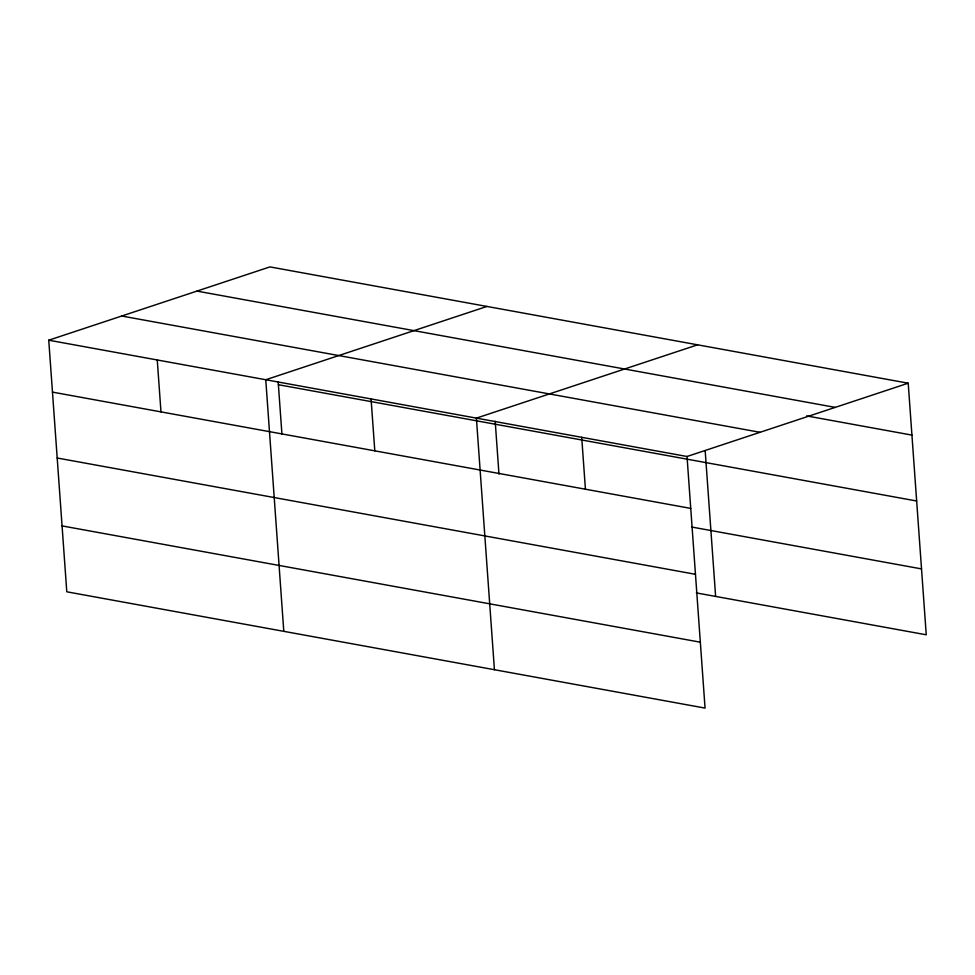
<?xml version="1.0" encoding="UTF-8"?>
<svg xmlns="http://www.w3.org/2000/svg" width="975" height="975" viewBox="0 0 975 975"><rect width="100%" height="100%" fill="white"/><g stroke="black" fill="none" stroke-linecap="round" stroke-linejoin="round"><path stroke-width="1.46" d="M48.75 340.202L687.022 456.495L705.059 708.094L66.787 591.801L48.75 340.202L269.941 266.906L908.213 383.199L926.25 634.798L696.333 592.91M486.952 306.442L265.761 379.75L283.798 631.337M697.588 344.821L476.397 418.117L494.423 669.715M687.022 456.495L908.213 383.199M196.95 291.098L835.222 407.392M806.618 415.911L911.942 435.106M121.741 316.022L760.013 432.303M278.387 384.711L916.658 501.004M52.467 392.108L690.739 508.402M691.616 527.012L921.521 568.9M57.196 458.006L695.467 574.299M62.059 525.903L700.33 642.196M705.169 450.645L715.626 596.42M581.709 437.312L585.427 489.218M495.19 421.249L498.968 474.045M371.073 398.933L374.802 450.84M278.168 381.712L281.958 434.497M157.255 359.97L160.973 411.877"/></g></svg>
